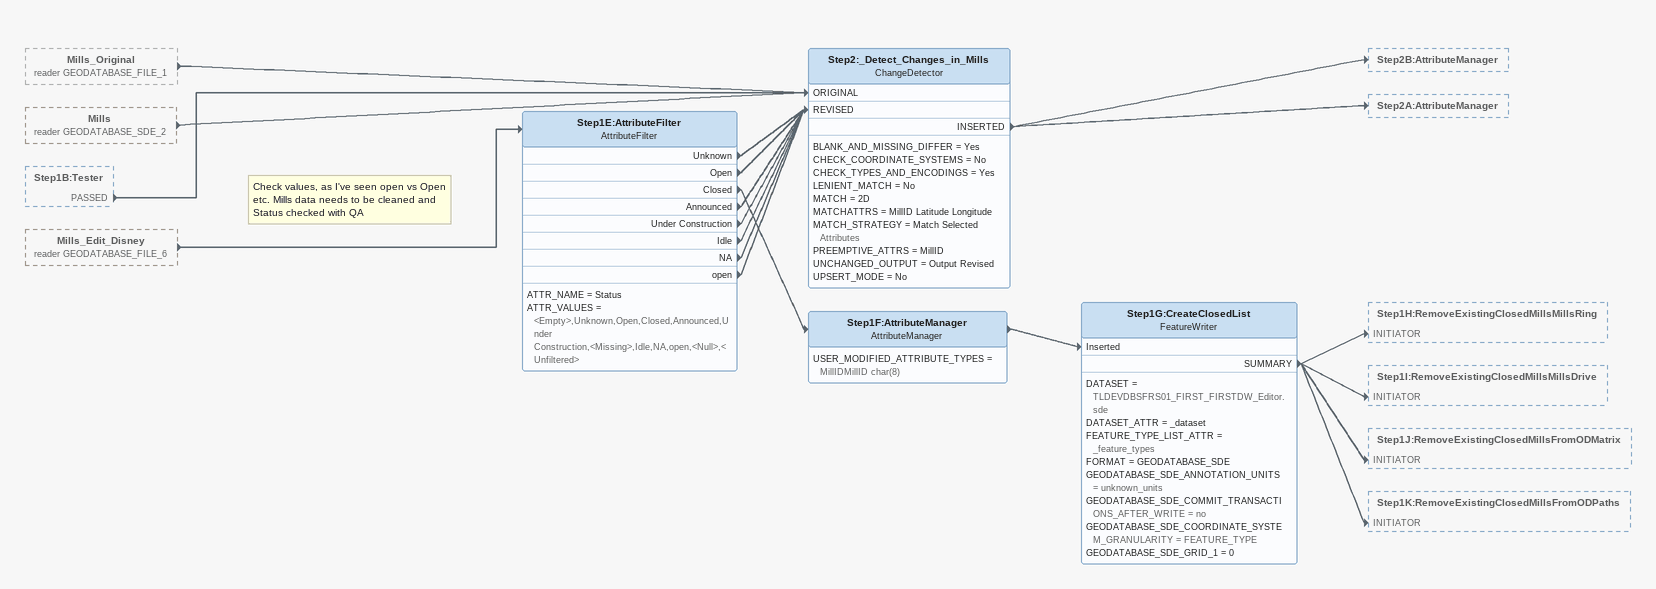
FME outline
Mills_Original (reader GEODATABASE_FILE_1) [outside]
    -> Step2:_Detect_Changes_in_Mills [ORIGINAL]
Mills (reader GEODATABASE_SDE_2) [outside]
    -> Step2:_Detect_Changes_in_Mills [ORIGINAL]
Step1B:Tester [outside]
    PASSED -> Step2:_Detect_Changes_in_Mills [ORIGINAL]
Mills_Edit_Disney (reader GEODATABASE_FILE_6) [outside]
    -> Step1E:AttributeFilter
Note: Check values, as I've seen open vs Open etc. Mills data needs to be cleaned and Status checked with QA
Step1E:AttributeFilter: AttributeFilter
    ATTR_NAME = Status
    ATTR_VALUES = <Empty>,Unknown,Open,Closed,Announced,Under Construction,<Missing>,Idle,NA,open,<Null>,<Unfiltered>
    Unknown -> Step2:_Detect_Changes_in_Mills [REVISED]
    Open -> Step2:_Detect_Changes_in_Mills [REVISED]
    Closed -> Step1F:AttributeManager
    Announced -> Step2:_Detect_Changes_in_Mills [REVISED]
    Under Construction -> Step2:_Detect_Changes_in_Mills [REVISED]
    Idle -> Step2:_Detect_Changes_in_Mills [REVISED]
    NA -> Step2:_Detect_Changes_in_Mills [REVISED]
    open -> Step2:_Detect_Changes_in_Mills [REVISED]
Step1F:AttributeManager: AttributeManager
    USER_MODIFIED_ATTRIBUTE_TYPES = MillIDMillID char(8)
    -> Step1G:CreateClosedList [Inserted]
Step1G:CreateClosedList: FeatureWriter
    DATASET = TLDEVDBSFRS01_FIRST_FIRSTDW_Editor.sde
    DATASET_ATTR = _dataset
    FEATURE_TYPE_LIST_ATTR = _feature_types
    FORMAT = GEODATABASE_SDE
    GEODATABASE_SDE_ANNOTATION_UNITS = unknown_units
    GEODATABASE_SDE_COMMIT_TRANSACTIONS_AFTER_WRITE = no
    GEODATABASE_SDE_COORDINATE_SYSTEM_GRANULARITY = FEATURE_TYPE
    GEODATABASE_SDE_GRID_1 = 0
    SUMMARY -> Step1H:RemoveExistingClosedMillsMillsRing [INITIATOR]
    SUMMARY -> Step1I:RemoveExistingClosedMillsMillsDrive [INITIATOR]
    SUMMARY -> Step1J:RemoveExistingClosedMillsFromODMatrix [INITIATOR]
    SUMMARY -> Step1K:RemoveExistingClosedMillsFromODPaths [INITIATOR]
Step2:_Detect_Changes_in_Mills: ChangeDetector
    BLANK_AND_MISSING_DIFFER = Yes
    CHECK_COORDINATE_SYSTEMS = No
    CHECK_TYPES_AND_ENCODINGS = Yes
    LENIENT_MATCH = No
    MATCH = 2D
    MATCHATTRS = MillID Latitude Longitude
    MATCH_STRATEGY = Match Selected Attributes
    PREEMPTIVE_ATTRS = MillID
    UNCHANGED_OUTPUT = Output Revised
    UPSERT_MODE = No
    INSERTED -> Step2B:AttributeManager
    INSERTED -> Step2A:AttributeManager
